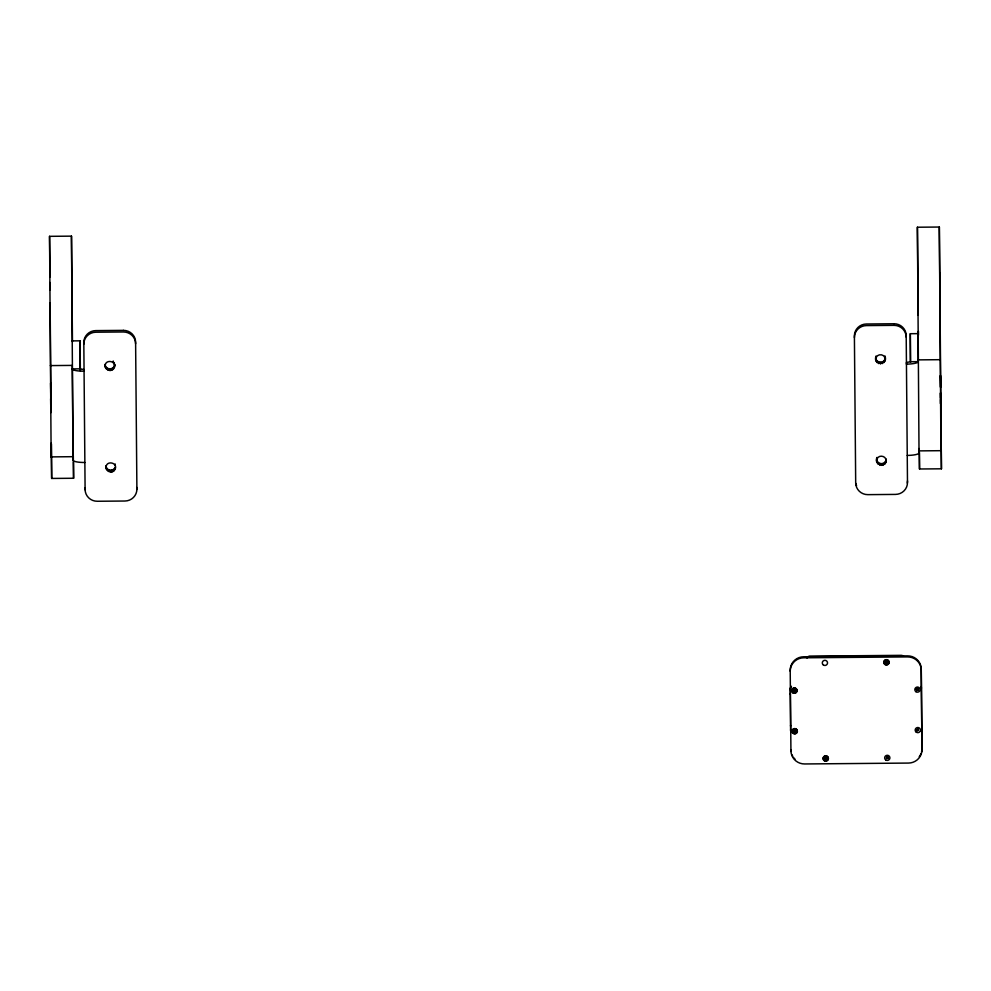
<?xml version="1.0" encoding="UTF-8"?>
<svg xmlns="http://www.w3.org/2000/svg" width="991" height="991" viewBox="0 0 991 991"><rect width="100%" height="100%" fill="white"/><g stroke="black" fill="none" stroke-linecap="round" stroke-linejoin="round"><path stroke-width="1.49" d="M919.264 450.397L919.512 468.991L941.438 468.805L939.332 227.038L917.406 227.224L919.029 452.937A11.781 2.391 -0.5 0 1 907.248 455.426M939.332 227.038L940.955 450.682L919.029 450.88M72.467 341.895L71.476 236.143L49.55 236.329L51.148 456.888L73.074 456.69L72.269 365.406L50.343 365.592M71.476 236.143L73.074 460.196A11.781 2.391 -0.5 0 0 84.867 462.487M919.512 468.991L919.425 452.478M73.495 462.277L73.582 478.257L51.656 478.442L51.433 443.906M793.37 690.405C796.281 693.712 794.274 687.085 793.543 690.702M105.157 365.939C105.12 358.792 116.913 360.91 114.337 367.574C112.156 373.062 103.708 369.903 105.157 364.341L105.504 367.649M114.337 367.574L114.646 364.267L114.659 365.865M106.062 467.368C106.012 460.22 117.818 462.339 115.241 469.003C113.061 474.503 104.6 471.332 106.062 465.782L106.409 469.077M875.747 359.324L876.069 356.017C872.303 365.927 888.816 365.729 884.889 355.942L885.248 359.25M884.926 360.959L885.236 357.652M876.651 460.765L876.961 457.458C873.257 465.782 887.589 468.359 886.14 459.093L885.83 462.388M917.431 688.361C915.003 689.018 917.802 691.854 918.459 689.587C917.864 686.565 915.226 691.235 917.109 688.72M793.469 690.293L794.336 689.587M794.287 730.132C797.371 730.726 792.391 731.915 794.832 730.367M794.993 730.169C796.553 730.54 795.364 732.882 794.125 731.928C792.366 730.355 796.454 729.475 794.732 731.321M825.825 758.449C823.187 756.393 826.395 761.546 826.729 758.115C822.431 756.096 826.94 759.49 825.342 758.623M826.259 758.462C827.039 756.22 823.744 758.35 825.986 758.425M886.115 662.471C884.48 661.542 888.692 660.551 886.834 663.14C883.142 663.115 888.209 659.461 886.648 662.521M885.768 662.397L885.421 661.418L886.326 662.062M887.986 757.917L887.416 756.864L886.35 758.239L888.01 758.549L887.787 756.975L886.45 757.781M917.109 729.822L918.323 729.772L917.245 730.256M917.443 730.528L917.096 729.971L918.05 730.181M794.163 689.736L793.655 690.393L794.398 690.888M795.017 690.145L794.522 691M824.933 757.818L825.069 758.672M825.193 757.62L825.218 758.635L826.023 758.549M885.632 661.629L886.326 662.372M886.883 662.322L886.598 661.294M886.982 757.062L887.18 758.326M918.223 730.02L917.257 729.946M918.372 730.243L917.976 730.417M105.504 366.051C107.016 369.829 112.887 369.792 114.337 365.976M106.409 467.492C107.92 471.27 113.779 471.22 115.229 467.418L115.241 469.003M876.069 357.615C877.518 353.812 883.377 353.762 884.889 357.54M875.747 357.739C875.71 362.681 883.216 364.007 884.926 359.374M876.961 459.044C878.67 454.411 886.189 455.736 886.14 460.679M876.651 459.167C876.601 464.11 884.121 465.436 885.818 460.803M795.191 689.018C793.419 691.086 793.977 691.359 795.315 689.24M917.616 689.736L918.434 688.311M795.104 690.331L794.993 689.538M918.174 689.278L917.914 688.522M910.357 361.715L906.431 362.545L906.431 364.131A11.781 2.391 -0.5 0 0 918.211 361.641L918.162 333.633L910.308 333.707L910.357 361.715L918.211 361.641M794.77 690.009L793.915 690.318M794.658 690.368L794.014 689.909M794.658 690.913L793.803 690.925M794.732 731.519L795.278 730.801M825.292 757.582L825.082 758.35L825.59 757.545M886.846 757.136L887.453 757.161M887.577 758.35C887.515 756.814 886.945 759.341 887.453 757.037M887.626 758.189L886.623 757.644L887.292 757.954M887.75 758.251L887.379 757.917M917.071 729.921L918.223 729.847M794.547 731.296L795.228 730.701M917.146 689.835C915.845 688.881 918.905 690.318 918.211 688.324M918.062 730.119L918.335 729.289L917.381 729.079M794.522 690.789L794.732 689.228L794.993 689.872M886.895 662.508L885.929 662.545M917.616 689.934L918.112 689.166L917.282 690.009M917.468 729.203C916.415 733.662 920.329 727.307 917.158 730.132M917.084 689.724L917.963 689.439L917.096 688.472M794.373 690.838L794.732 690.07M794.373 691.037L794.918 689.662M917.616 689.315L916.898 689.463M794.522 730.218L793.828 730.986M794.609 690.554L793.989 690.616M917.009 689.513L917.703 689.501M794.968 731.172L793.902 731.185M917.257 688.683L917.914 689.141M917.493 690.083L916.625 689.228M825.553 757.31L826.296 758.152M72.219 340.892L80.073 340.83L80.37 370.869M918.223 359.869L940.149 359.683M80.122 368.838L72.269 368.9A11.781 2.391 -0.5 0 0 84.062 371.191L84.049 369.606L80.122 368.838L80.073 340.83M885.694 661.369L886.004 662.248L886.35 661.629M794.125 731.036L795.141 730.962L794.014 730.949M794.324 689.228L794.993 690.033M886.177 662.545L885.595 661.542M794.472 689.265L794.77 690.343L794.819 689.575M794.051 690.888L793.655 690.194M794.41 731.494L794.274 731.135M794.621 689.34L795.067 690.442M917.827 688.386L917.864 689.612L918.087 688.485M885.657 661.728L885.917 662.36M824.896 757.805L825.131 758.511M917.406 227.224L918.162 306.095M918.149 688.683L918.162 689.377M824.884 757.607L824.896 758.301M49.55 236.329L50.033 276.984M940.905 421.497L940.955 450.682M941.438 468.805L940.806 400.835M73.582 478.257L73.297 455.86M51.656 478.442L51.259 443.918M50.045 286.015L49.971 282.497L50.021 289.88M941.004 422.847L941.091 427.703L941.041 420.085M910.308 333.707L910.593 362.235M940.038 299.765L939.753 272.897L939.802 280.515M940.546 399.534L940.583 403.82L940.496 392.87L940.533 398.109M918.112 299.963L917.827 273.082L917.852 277.604M72.157 305.748L71.897 282.299L71.947 289.694M50.207 303.135L50.231 305.934M50.739 405.963C50.913 424.668 50.566 384.31 50.727 404.539M940.496 381.225C940.348 360.997 940.657 401.516 940.509 381.696M918.422 331.118L918.409 335.231M917.877 280.701L918.162 315.138M918.298 332.01L918.323 335.082M50.12 302.763L51.037 412.566M50.69 388.782C50.553 368.578 50.863 410.138 50.714 389.413M919.016 448.514L919.029 452.937M886.004 661.567L886.004 662.248M884.777 462.388L884.777 463.974M883.873 360.959L883.885 362.545M883.179 463.441L883.179 465.027M882.275 362L882.275 363.598M881.433 463.776L881.433 465.374M880.528 362.347L880.541 363.932M879.686 463.466L879.686 465.064M878.782 362.037L878.782 363.623M878.063 462.438L878.063 464.036M877.159 361.009L877.171 362.607M876.998 460.877L876.998 462.475M876.094 359.448L876.094 361.034M790.57 725.362L790.57 726.056M790.285 693.737L790.298 694.431M115.204 463.986L115.204 465.584M114.299 362.557L114.312 364.155M114.188 469.003L114.188 470.589M113.296 367.562L113.296 369.16M113.234 360.984L113.234 362.582M112.59 470.044L112.59 471.642M111.686 368.615L111.698 370.213M111.723 470.217L111.723 471.815M110.819 368.788L110.819 370.374M110.843 470.391L110.843 471.976M109.951 368.949L109.951 370.547M109.097 470.081L109.097 471.666M108.192 368.64L108.192 370.238M107.474 469.053L107.474 470.651M106.582 367.624L106.582 369.209M73.074 455.773L73.074 460.196M51.123 443.2L51.148 456.888M83.814 344.15A12.09 11.83 -0.1 0 1 95.793 332.208L123.417 331.973A12.09 11.83 -0.1 0 1 135.606 343.704M85.325 490.087A12.09 11.83 -0.1 0 1 85.102 487.944M136.894 487.498A12.09 11.83 -0.1 0 1 136.708 489.653M921.729 729.24A4.014 3.927 -0.1 0 1 921.097 731.395M790.248 689.748A4.014 3.927 -0.1 0 1 791.4 686.961M921.073 687.184A4.014 3.927 -0.1 0 1 921.37 688.621M791.289 732.51A4.014 3.927 -0.1 0 1 790.607 730.367L790.248 689.055A4.014 3.927 -0.1 0 1 791.4 686.268M807.392 657.652A4.014 3.927 -0.1 0 1 810.031 656.649M901.017 655.869A4.014 3.927 -0.1 0 1 902.863 656.29M791.289 731.816A4.014 3.927 -0.1 0 1 790.607 729.673M921.073 686.49A4.014 3.927 -0.1 0 1 921.37 687.927M806.761 657.826A4.014 3.927 -0.1 0 1 810.031 656.129L901.005 655.348A4.014 3.927 -0.1 0 1 903.668 656.302M921.729 728.546A4.014 3.927 -0.1 0 1 921.097 730.701M906.195 337.089A12.09 11.83 -0.1 0 0 894.006 325.358L866.382 325.593A12.09 11.83 -0.1 0 0 854.403 337.535M907.483 480.883A12.09 11.83 -0.1 0 1 907.298 483.038M856.583 485.677A12.09 11.83 -0.1 0 1 855.914 483.472M921.531 752.058A13.589 13.317 -0.1 0 0 921.964 748.614L921.258 669.074A13.589 13.317 -0.1 0 0 907.545 655.881L803.689 656.773A13.589 13.317 -0.1 0 0 790.211 670.201L790.929 750.769A13.589 13.317 -0.1 0 0 804.63 763.962L908.487 763.07A13.589 13.317 -0.1 0 0 921.964 749.642L921.258 670.114A13.589 13.317 -0.1 0 0 907.545 656.909L803.689 657.801A13.589 13.317 -0.1 0 0 790.223 671.229M920.973 753.717A13.589 13.317 -0.1 0 1 919.227 756.74M794.993 759.118A13.589 13.317 -0.1 0 1 793.803 757.818M792.8 756.381A13.589 13.317 -0.1 0 1 792.007 754.82M791.053 751.475A13.589 13.317 -0.1 0 1 790.917 749.741M123.417 330.375L95.793 330.61A12.09 11.83 -0.1 0 0 83.814 342.552L85.102 489.529A12.09 11.83 -0.1 0 0 97.291 501.26L124.916 501.025A12.09 11.83 -0.1 0 0 136.894 489.083L135.606 342.106A12.09 11.83 -0.1 0 0 123.417 330.375M894.006 323.76L866.382 324.007A12.09 11.83 -0.1 0 0 854.403 335.937L855.691 482.914A12.09 11.83 -0.1 0 0 867.881 494.645L895.505 494.41A12.09 11.83 -0.1 0 0 907.483 482.481L906.195 335.491A12.09 11.83 -0.1 0 0 894.006 323.76M792.8 692.709A2.614 2.564 -0.1 0 0 796.975 690.975A2.614 2.564 -0.1 0 0 793.357 688.163A2.614 2.564 -0.1 0 0 792.8 692.573A2.614 2.564 -0.1 0 0 796.975 690.838A2.614 2.564 -0.1 0 0 793.357 688.299A2.614 2.564 -0.1 0 0 792.8 692.709M793.159 733.179A2.614 2.564 -0.1 0 0 797.334 731.445A2.614 2.564 -0.1 0 0 793.717 728.769A2.614 2.564 -0.1 0 0 793.159 733.179M916.229 732.126A2.614 2.564 -0.1 0 0 920.404 730.392A2.614 2.564 -0.1 0 0 916.786 727.716A2.614 2.564 -0.1 0 0 916.229 732.126M915.87 691.656A2.614 2.564 -0.1 0 0 920.044 689.922A2.614 2.564 -0.1 0 0 916.427 687.246A2.614 2.564 -0.1 0 0 915.87 691.656M824.178 760.419A2.614 2.564 -0.1 0 0 828.352 758.685A2.614 2.564 -0.1 0 0 824.723 756.022A2.614 2.564 -0.1 0 0 824.178 760.419M885.706 759.899A2.614 2.564 -0.1 0 0 889.881 758.165A2.614 2.564 -0.1 0 0 886.264 755.489A2.614 2.564 -0.1 0 0 885.706 759.899M884.864 664.267A2.614 2.564 -0.1 0 0 889.038 662.533A2.614 2.564 -0.1 0 0 885.409 659.87A2.614 2.564 -0.1 0 0 884.864 664.267M823.335 664.936A2.614 2.564 -0.1 0 0 827.51 663.202A2.614 2.564 -0.1 0 0 823.88 660.526A2.614 2.564 -0.1 0 0 823.335 664.936M824.178 760.568A2.614 2.564 -0.1 0 0 828.352 758.833A2.614 2.564 -0.1 0 0 824.723 756.158A2.614 2.564 -0.1 0 0 824.178 760.568M884.864 664.404A2.614 2.564 -0.1 0 0 889.038 662.669A2.614 2.564 -0.1 0 0 885.409 660.006A2.614 2.564 -0.1 0 0 884.864 664.404M793.159 733.315A2.614 2.564 -0.1 0 0 797.334 731.581A2.614 2.564 -0.1 0 0 793.717 728.918A2.614 2.564 -0.1 0 0 793.159 733.315"/></g></svg>
